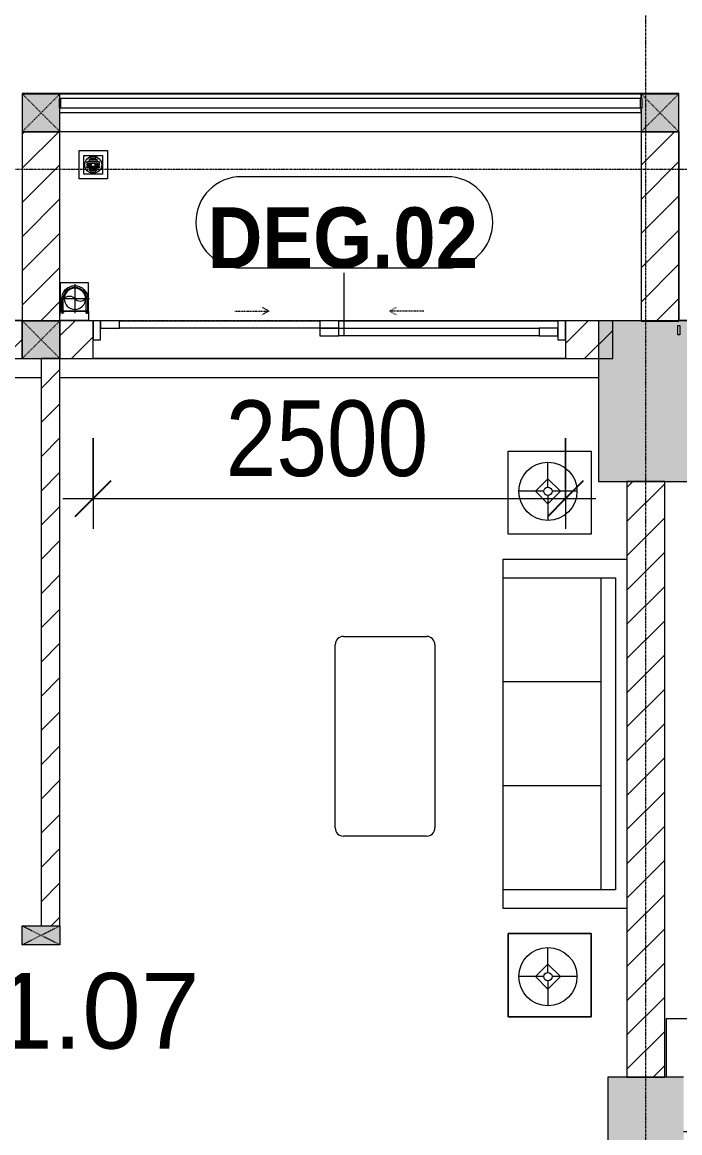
# Model space of a CAD drawing. Header units: millimetres. Extents: x 962 to 241049, y -15958 to 84407.
# Drawn here: x 120832 to 124312, y 40242 to 46116 of the extents above; entities that cross this region are included whole.
import ezdxf

# ---------------------------------------------------------------- set-up
doc = ezdxf.new("R2010")
doc.units = ezdxf.units.MM
for name, pattern in [('Dash', [6, 3, -3]), ('Grid Line', [22.225, 12.7, -3.175, 3.175, -3.175]), ('IMPORT-CENTER _3_', [10.16, 6.35, -1.27, 1.27, -1.27])]:
    doc.linetypes.add(name, pattern=pattern)
for name, color, linetype, lineweight in [('0-1', 7, 'Continuous', 5), ('A-ANNO-DIMS', 211, 'Continuous', 9), ('A-ANNO-DIMS-160', 211, 'Continuous', 9), ('A-AREA-IDEN', 2, 'Continuous', 9), ('A-DOOR', 31, 'Continuous', 9), ('A-DOOR-FRAM', 31, 'Continuous', 9), ('A-DOOR-HDLN', 31, 'Dash', 9), ('A-DOOR-IDEN', 31, 'Continuous', 9), ('A-FLOR', 192, 'Continuous', 9), ('A-FLOR-2', 9, 'Continuous', 9), ('A-FLOR-HRAL', 11, 'Continuous', 9), ('A-FLOR-HRAL-1', 254, 'Continuous', 9), ('A-FLOR-HRAL-2', 9, 'Continuous', 9), ('A-WALL', 113, 'Continuous', 9), ('A-WALL-1', 253, 'Continuous', 18), ('A-WALL-3', 113, 'Continuous', 18), ('A-WALL-PATT-1', 10, 'Continuous', 9), ('A-WALL-PATT-2', 111, 'Continuous', 9), ('G-IMPT', 8, 'Continuous', 9), ('G-IMPT-1', 254, 'Continuous', 9), ('G-IMPT-2', 8, 'IMPORT-CENTER _3_', 9), ('I-FURN', 30, 'Continuous', 9), ('I-FURN-1', 254, 'Continuous', 9), ('M-EQPM', 50, 'Continuous', 9), ('S-COLS', 52, 'Continuous', 9), ('S-COLS-1', 52, 'Continuous', 5), ('S-COLS-2', 7, 'Continuous', 18), ('S-COLS-4', 254, 'Continuous', 9), ('S-COLS-5', 253, 'Continuous', 18), ('S-COLS-6', 52, 'Continuous', 18), ('S-COLS-7', 52, 'Dash', 9), ('S-COLS-HDLN', 52, 'Dash', 9), ('S-COLS-HDLN-1', 9, 'Dash', 9), ('S-GRID-1', 1, 'Grid Line', 9)]:
    doc.layers.add(name, color=color, linetype=linetype, lineweight=lineweight)
doc.styles.add('Arial_11', font='arial_0.ttf', dxfattribs={"height": 400})
doc.styles.add('Arial_B_5', font='arialbd_0.ttf', dxfattribs={"width": 0.9, "height": 320})
doc.styles.add('UTM Avo', font='UTM Avo.ttf', dxfattribs={"width": 0.9, "height": 400})
doc.dimstyles.new('1_Dim_chi_tiet_2_5', dxfattribs={"dimscale": 304.8, "dimtxt": 399.720379, "dimasz": 0.629921, "dimexe": 0.524934, "dimexo": 0.0625, "dimgap": 0.052493, "dimtad": 1, "dimdec": 0, "dimrnd": 5, "dimzin": 0, "dimdsep": 46, "dimtxsty": 'UTM Avo', "dimblk1": 'OBLIQUE', "dimblk2": 'OBLIQUE', "dimsah": 1, "dimcen": 0.09, "dimdle": 0.524934, "dimazin": 0, "dimtfac": 1, "dimtdec": 4, "dimtix": 1, "dimtmove": 0, "dimatfit": 3, "dimfxl": 1.049869, "dimfxlon": 1, "dimtvp": 1, "dimtolj": 1, "dimtzin": 0, "dimarcsym": 2})
pattern_1 = [(45, (63179.03, 0), (-90.50967, 90.50967), [])]

# ---------------------------------------------------------------- blocks, each defined once
blk = doc.blocks.new('NCV_TKTC_KET CAU_rvt-1-TKCS_MB TẦNG 1')
at = {"layer": 'S-COLS-1'}
h = blk.add_hatch(color=256, dxfattribs=at)
h.paths.add_polyline_path([(61202.6, 43686.9), (61202.6, 44536.9), (60702.6, 44536.9), (60702.6, 43686.9), (60951.6, 43686.9)])
h.paths.add_polyline_path([(61132.6, 44462), (61122.6, 44462), (61122.6, 44512), (61132.6, 44512)])
blk.add_hatch(color=256, dxfattribs=at).paths.add_polyline_path([(61152.6, 39236.9), (61152.6, 40536.9), (60752.6, 40536.9), (60752.6, 39236.9), (60951.6, 39236.9)])
at = {"layer": 'S-COLS-2'}
for p, q in [((61202.6, 44536.9), (60702.6, 44536.9)), ((60702.6, 44536.9), (60702.6, 43686.9)), ((60702.6, 43686.9), (61202.6, 43686.9)), ((61152.6, 40536.9), (60752.6, 40536.9)), ((60752.6, 40536.9), (60752.6, 39236.9))]:
    blk.add_line(p, q, dxfattribs=at)
blk = doc.blocks.new('LOBBY_SOFA_1 - LOBBY_SOFA_1-852725-TKCS_MB TẦNG 1')
at = {"layer": 'I-FURN'}
for p, q in [((-2128.3, 1548.5), (-1160.3, 1548.5)), ((-2172.3, 1064.5), (-2172.3, 1504.5)), ((-1116.3, 1504.5), (-1116.3, 1064.5)), ((-1160.3, 1020.5), (-2128.3, 1020.5)), ((-2556, 660), (-708, 660)), ((-2556, 4.9), (-2556, 660)), ((-2457, 66), (-2457, 660)), ((-1907, 143), (-1907, 660)), ((-1357, 143), (-1357, 660)), ((-807, 660), (-807, 66)), ((-708, 660), (-708, 4.9)), ((-2688.2, 633.5), (-3128.2, 633.5)), ((-3128.2, 633.5), (-3128.2, 193.5)), ((-2688.2, 193.5), (-2688.2, 633.5)), ((-575.9, 633.5), (-135.9, 633.5)), ((-575.9, 193.5), (-575.9, 633.5)), ((-135.9, 633.5), (-135.9, 193.5)), ((-2915.4, 445), (-2915.4, 577)), ((-348.6, 445), (-348.6, 577)), ((-2981.4, 423), (-2915.4, 489)), ((-2915.4, 489), (-2849.4, 423)), ((-348.6, 489), (-414.6, 423)), ((-282.6, 423), (-348.6, 489)), ((-2937.4, 423), (-3069.4, 423)), ((-2915.4, 357), (-2981.4, 423)), ((-2849.4, 423), (-2915.4, 357)), ((-2893.4, 423), (-2761.4, 423)), ((-370.6, 423), (-502.6, 423)), ((-414.6, 423), (-348.6, 357)), ((-348.6, 357), (-282.6, 423)), ((-326.6, 423), (-194.6, 423)), ((-2915.4, 269), (-2915.4, 401)), ((-348.6, 269), (-348.6, 401)), ((-3128.2, 193.5), (-2688.2, 193.5)), ((-135.9, 193.5), (-575.9, 193.5)), ((-807, 143), (-2457, 143)), ((-807, 66), (-2457, 66))]:
    blk.add_line(p, q, dxfattribs=at)
for centre, radius in [((-2915.4, 423), 154), ((-348.6, 423), 154), ((-2915.4, 423), 22), ((-348.6, 423), 22)]:
    blk.add_circle(centre, radius, dxfattribs=at)
for centre, start, end in [((-2128.3, 1504.5), 90, 180), ((-1160.3, 1504.5), 0, 90), ((-2128.3, 1064.5), 180, 270), ((-1160.3, 1064.5), 270, 0)]:
    blk.add_arc(centre, 44, start, end, dxfattribs=at)
at = {"layer": 'I-FURN-1'}
for p, q in [((-2128.3, 1548.5), (-1160.3, 1548.5)), ((-2172.3, 1064.5), (-2172.3, 1504.5)), ((-1116.3, 1504.5), (-1116.3, 1064.5)), ((-1160.3, 1020.5), (-2128.3, 1020.5)), ((-2556, 660), (-708, 660)), ((-2556, 4.9), (-2556, 660)), ((-708, 660), (-708, 4.9)), ((-3128.2, 633.5), (-2688.2, 633.5)), ((-3128.2, 193.5), (-3128.2, 633.5)), ((-2688.2, 633.5), (-2688.2, 193.5)), ((-575.9, 633.5), (-135.9, 633.5)), ((-575.9, 193.5), (-575.9, 633.5)), ((-135.9, 633.5), (-135.9, 193.5)), ((-2688.2, 193.5), (-3128.2, 193.5)), ((-135.9, 193.5), (-575.9, 193.5))]:
    blk.add_line(p, q, dxfattribs=at)
for centre, start, end in [((-2128.3, 1504.5), 90, 180), ((-1160.3, 1504.5), 0, 90), ((-2128.3, 1064.5), 180, 270), ((-1160.3, 1064.5), 270, 0)]:
    blk.add_arc(centre, 44, start, end, dxfattribs=at)
blk = doc.blocks.new('G1_SOF - BO TRU - 100x200-746114-TKCS_MB TẦNG 1')
at = {"layer": 'S-COLS'}
blk.add_hatch(color=256, dxfattribs=at).paths.add_polyline_path([(-50, -100), (50, -100), (50, 100), (-50, 100)])
at = {"layer": 'S-COLS-5'}
for p, q in [((-50, 100), (50, 100)), ((-50, -100), (-50, 100)), ((50, 100), (50, -100)), ((50, -100), (-50, -100))]:
    blk.add_line(p, q, dxfattribs=at)
at = {"layer": 'S-COLS-HDLN-1'}
for p, q in [((50, -100), (-50, 100)), ((-50, -100), (50, 100))]:
    blk.add_line(p, q, dxfattribs=at)
blk = doc.blocks.new('MAY GIAT - MAY GIAT_dwg-V15-TKCS_MB TẦNG 1')
at = {"layer": 'G-IMPT-1'}
blk.add_line((315, 596.6), (5, 596.6), dxfattribs=at)
at = {"layer": 'G-IMPT-1', "flags": 128}
blk.add_lwpolyline([(5, 596.6), (5, 2.3), (605, 2.3), (605, 506.6)], dxfattribs=at)
blk = doc.blocks.new('MAY GIAT - MAY GIAT-V102-TKCS_MB TẦNG 1')
at = {"layer": 'I-FURN-1'}
for p, q in [((5, -2.3), (605, -2.3)), ((5, -596.6), (5, -2.3)), ((605, -2.3), (605, -506.6)), ((315, -596.6), (5, -596.6))]:
    blk.add_line(p, q, dxfattribs=at)
at = {"extrusion": (0, 0, -1), "zscale": -1, "rotation": 180}
blk.add_blockref('MAY GIAT - MAY GIAT_dwg-V15-TKCS_MB TẦNG 1', (0, 0), dxfattribs=at)
blk = doc.blocks.new('Railing - 50 x 10mm-457210-TKCS_MB TẦNG 1')
at = {"layer": 'A-FLOR-HRAL-2'}
for p, q in [((25, 5), (-25, 5)), ((-25, 5), (-25, -5)), ((25, -5), (25, 5)), ((-25, -5), (25, -5))]:
    blk.add_line(p, q, dxfattribs=at)
blk = doc.blocks.new('Railing - Railing-1033686-TKCS_MB TẦNG 1')
at = {"layer": 'A-FLOR-HRAL-2'}
for p, q in [((39339.1, 35251.3), (38294.1, 35251.3)), ((38294.1, 35201.3), (39339.1, 35201.3))]:
    blk.add_line(p, q, dxfattribs=at)
at = {"extrusion": (0, 0, -1), "zscale": -1, "rotation": 270}
for p in [(-38219.1, 35226.3), (-39344.1, 35226.3)]:
    blk.add_blockref('Railing - 50 x 10mm-457210-TKCS_MB TẦNG 1', p, dxfattribs=at)
blk = doc.blocks.new('NCV_TKTC_TANG 1_rvt-1-TKCS_MB TẦNG 1')
at = {"layer": 'A-WALL-PATT-1'}
h = blk.add_hatch(dxfattribs=at)
h.set_pattern_fill('FP_1', color=256, style=0, pattern_type=2)
h.set_pattern_definition([(45, (0, 0), (-90.50967, 90.50967), [])])
h.paths.add_polyline_path([(57852.6, 41336.9), (57852.6, 44336.9), (57752.6, 44336.9), (57752.6, 41336.9)])
at = {"layer": 'A-FLOR-2'}
for p, q in [((60927.5, 45536.9), (57852.6, 45536.9)), ((60487.6, 44536.9), (59327.6, 44536.9)), ((60527.6, 44336.9), (58027.6, 44336.9)), ((58027.6, 44336.9), (60527.6, 44336.9))]:
    blk.add_line(p, q, dxfattribs=at)
at = {"layer": 'A-WALL-1'}
for p, q in [((57852.6, 44336.9), (57752.6, 44336.9)), ((57752.6, 44336.9), (57752.6, 41336.9)), ((57852.6, 41336.9), (57852.6, 44336.9))]:
    blk.add_line(p, q, dxfattribs=at)
at = {"layer": 'A-FLOR-HRAL-1'}
blk.add_blockref('Railing - Railing-1033686-TKCS_MB TẦNG 1', (22908.5, 9260.7), dxfattribs=at)
at = {"layer": 'I-FURN-1'}
for name, p, rotation in [('LOBBY_SOFA_1 - LOBBY_SOFA_1-852725-TKCS_MB TẦNG 1', (60857.5, 43983.4), 89.99999999999972), ('MAY GIAT - MAY GIAT-V102-TKCS_MB TẦNG 1', (61659.2, 40851.9), 270.0000000000002)]:
    blk.add_blockref(name, p, dxfattribs=dict(at, rotation=rotation))
at = {"layer": 'S-COLS-4', "rotation": 270.0000000000007}
blk.add_blockref('G1_SOF - BO TRU - 100x200-746114-TKCS_MB TẦNG 1', (57752.6, 41286.9), dxfattribs=at)
blk = doc.blocks.new('DEG_02-DEG_03 - DEG_02-2500x2400mm-CỬA ĐI 02 CÁNH TRƯỢT-625766-TKCS_MB TẦNG 1')
at = {"layer": 'A-DOOR'}
for p, q in [((-1110, 100), (-1210, 100)), ((-1210, 100), (-1210, 60)), ((-1210, 60), (-1110, 60)), ((-1110, 60), (-1110, 100)), ((-1110, 100), (-50, 100)), ((-50, 60), (-1110, 60)), ((50, 100), (-50, 100)), ((-50, 100), (-50, 60)), ((50, 60), (-50, 60)), ((-50, 60), (-50, 20)), ((-50, 60), (50, 60)), ((50, 60), (50, 100)), ((50, 20), (50, 60)), ((50, 60), (1110, 60)), ((1210, 60), (1110, 60)), ((1110, 60), (1110, 20)), ((1210, 20), (1210, 60)), ((-50, 20), (50, 20)), ((1110, 20), (50, 20)), ((1110, 20), (1210, 20))]:
    blk.add_line(p, q, dxfattribs=at)
at = {"layer": 'A-DOOR-FRAM'}
for p, q in [((-1210, 100), (-1250, 100)), ((-1250, 100), (-1250, 0)), ((-1210, 0), (-1210, 100)), ((1250, 100), (1210, 100)), ((1210, 100), (1210, 0)), ((1250, 0), (1250, 100)), ((-1250, 0), (-1210, 0)), ((1210, 0), (1250, 0))]:
    blk.add_line(p, q, dxfattribs=at)
at = {"layer": 'A-DOOR-HDLN'}
for p, q in [((-500.4, 151.1), (-320.4, 151.1)), ((-320.4, 151.1), (-355, 171.1)), ((-320.4, 151.1), (-355, 131.1)), ((320.4, 151.1), (355, 171.1)), ((320.4, 151.1), (355, 131.1)), ((500.4, 151.1), (320.4, 151.1))]:
    blk.add_line(p, q, dxfattribs=at)
blk = doc.blocks.new('Railing - 50 x 10mm-1251311-TKCS_MB TẦNG 1')
at = {"layer": 'A-FLOR-HRAL'}
for p, q in [((25, 5), (-25, 5)), ((-25, 5), (-25, -5)), ((25, -5), (25, 5)), ((-25, -5), (25, -5))]:
    blk.add_line(p, q, dxfattribs=at)
blk = doc.blocks.new('Railing - Railing-1601230-TKCS_MB TẦNG 1')
at = {"layer": 'A-FLOR-HRAL'}
for p, q in [((60922.6, 45712.4), (57857.6, 45712.4)), ((57857.6, 45662.4), (60922.6, 45662.4))]:
    blk.add_line(p, q, dxfattribs=at)
at = {"rotation": 90}
for p in [(57852.6, 45687.4), (60927.6, 45687.4)]:
    blk.add_blockref('Railing - 50 x 10mm-1251311-TKCS_MB TẦNG 1', p, dxfattribs=at)
blk = doc.blocks.new('TKTC_XREF_251221_MB TANG 1 - TKTC_XREF_260130_MB TANG 1_dwg_THU NUOC - THU NUOC-444531-TKCS_MB TẦNG 1-4202124-TKCS_MB TẦNG 1')
at = {"layer": 'M-EQPM'}
for p, q in [((-23.3, 10.8), (40.9, 10.8)), ((40.9, 4.8), (-23.3, 4.8)), ((-11, 23.3), (28.5, 23.3)), ((28.5, 17.3), (-11, 17.3)), ((-1.1, 35.6), (18.5, 35.6)), ((18.5, 29.6), (-1.1, 29.6)), ((-23.3, -13.6), (40.9, -13.6)), ((40.9, -19.6), (-23.3, -19.6)), ((-11, -26.1), (28.5, -26.1)), ((28.5, -32.1), (-11, -32.1)), ((-1.1, -38.5), (18.5, -38.5)), ((18.5, -44.5), (-1.1, -44.5))]:
    blk.add_line(p, q, dxfattribs=at)
at = {"layer": 'M-EQPM', "flags": 128}
for points in [[(83.7, -79.4), (83.7, 70.6), (-66.3, 70.6), (-66.3, -79.4)], [(58.7, -54.4), (58.7, 45.6), (-41.3, 45.6), (-41.3, -54.4)]]:
    blk.add_lwpolyline(points, close=True, dxfattribs=at)
for points in [[(-23.3, -1.2), (0.7, -1.2), (0.7, -7.2), (-23.3, -7.2)], [(40.9, -7.2), (16.7, -7.2), (16.7, -1.2), (40.9, -1.2)]]:
    blk.add_lwpolyline(points, dxfattribs=at)
at = {"layer": 'M-EQPM'}
for centre, radius, start, end in [((8.7, -4.4), 45, 360, 180), ((8.7, -4.4), 45, 360, 180), ((-23.3, 7.8), 3, 90, 270), ((-11, 20.3), 3, 90, 270), ((-1.1, 32.6), 3, 90, 270), ((18.5, 32.6), 3, 270, 90), ((28.5, 20.3), 3, 270, 90), ((40.9, 7.8), 3, 270, 90), ((8.7, -4.4), 45, 180, 360), ((8.7, -4.4), 45, 180, 360), ((-23.3, -4.2), 3, 90, 270), ((-23.3, -16.6), 3, 90, 270), ((-11, -29.1), 3, 90, 270), ((-1.1, -41.5), 3, 90, 270), ((18.5, -41.5), 3, 270, 90), ((28.5, -29.1), 3, 270, 90), ((40.9, -4.2), 3, 270, 90), ((40.9, -16.6), 3, 270, 90)]:
    blk.add_arc(centre, radius, start, end, dxfattribs=at)
blk = doc.blocks.new('TKTC_XREF_251221_MB TANG 1 - TKTC_XREF_260130_MB TANG 1_dwg_CUM U_DN100-4202115-TKCS_MB TẦNG 1')
at = {"layer": 'G-IMPT'}
blk.add_hatch(color=256, dxfattribs=at).paths.add_polyline_path([(0, -61), (0, -57), (14.8, -55.1), (28.5, -49.4), (40.3, -40.3), (49.4, -28.5), (55.1, -14.8), (57, 0), (55.1, 14.8), (49.4, 28.5), (40.3, 40.3), (28.5, 49.4), (14.8, 55.1), (0, 57), (0, 61), (15.8, 58.9), (30.5, 52.8), (43.1, 43.1), (52.8, 30.5), (58.9, 15.8), (61, 0), (58.9, -15.8), (52.8, -30.5), (43.1, -43.1), (30.5, -52.8), (15.8, -58.9)])
for p, q in [((-79.1, 66.6), (-79.1, 63.4)), ((-76.6, 66.6), (-76.6, 63.4)), ((-74.6, 66.6), (-74.6, 63.4)), ((-72.7, 69.3), (-72.7, 60.7)), ((-66.9, 67.9), (-71.7, 67.9)), ((-66.9, 62.1), (-71.7, 62.1)), ((-65, 69), (0, 69)), ((-79.1, -63.4), (-79.1, -66.6)), ((-76.6, -63.4), (-76.6, -66.6)), ((-74.6, -63.4), (-74.6, -66.6)), ((-72.7, -60.7), (-72.7, -69.3)), ((-66.9, -62.1), (-71.7, -62.1)), ((-66.9, -67.9), (-71.7, -67.9)), ((-65, -69), (0, -69))]:
    blk.add_line(p, q, dxfattribs=at)
at = {"layer": 'G-IMPT', "flags": 128}
for points in [[(-72.7, 67.6), (-78.1, 67.6), (-78.1, 62.4), (-72.7, 62.4)], [(-71.7, 59.2), (-66.9, 59.2), (-66.9, 70.8), (-71.7, 70.8)], [(-66.9, 70.8), (-66.9, 72.7), (-65, 72.7), (-65, 57.3), (-66.9, 57.3), (-66.9, 59.2)], [(-65, 61), (0, 61), (0, 57)], [(-66.9, -59.2), (-66.9, -57.3), (-65, -57.3), (-65, -72.7), (-66.9, -72.7), (-66.9, -70.8)], [(-65, -61), (0, -61), (0, -57)], [(-72.7, -62.4), (-78.1, -62.4), (-78.1, -67.6), (-72.7, -67.6)], [(-71.7, -70.8), (-66.9, -70.8), (-66.9, -59.2), (-71.7, -59.2)]]:
    blk.add_lwpolyline(points, dxfattribs=at)
at = {"layer": 'G-IMPT'}
for centre, radius, start, end in [((-78.1, 66.6), 0.96, 90, 180), ((-78.1, 63.4), 0.96, 180, 270), ((-71.1, 69.3), 1.56, 112.61986, 247.38014), ((-67.9, 65), 4.8, 143.1301, 216.8699), ((-71.1, 60.7), 1.56, 112.61986, 247.38014), ((0, 0), 69, 270, 90), ((0, 0), 61, 270, 90), ((0, 0), 57, 270, 90), ((-78.1, -63.4), 0.96, 90, 180), ((-78.1, -66.6), 0.96, 180, 270), ((-71.1, -60.7), 1.56, 112.61986, 247.38014), ((-67.9, -65), 4.8, 143.1301, 216.8699), ((-71.1, -69.3), 1.56, 112.61986, 247.38014)]:
    blk.add_arc(centre, radius, start, end, dxfattribs=at)
blk = doc.blocks.new('TKTC_XREF_251221_MB TANG 1 - TKTC_XREF_260130_MB TANG 1_dwg_$cc-4202121-TKCS_MB TẦNG 1')
at = {"layer": 'G-IMPT'}
blk.add_circle((0, 0), 0.5, dxfattribs=at)
for centre, radius, start, end in [((0, 0), 0.5, 90, 270), ((0.188, 0.25), 0.313, 126.8699, 233.1301), ((-0.188, -0.25), 0.313, 306.8699, 53.1301)]:
    blk.add_arc(centre, radius, start, end, dxfattribs=at)
at = {"layer": 'G-IMPT-2'}
for p, q in [((0, -0.673), (0, 0.673)), ((-0.673, 0), (0.673, 0))]:
    blk.add_line(p, q, dxfattribs=at)
blk = doc.blocks.new('TKTC_XREF_251221_MB TANG 1 - TKTC_XREF_260130_MB TANG 1_dwg-4202109-TKCS_MB TẦNG 1')
at = {"layer": 'G-IMPT'}
blk.add_line((-145499.1, -356807.7), (-150224.1, -356807.7), dxfattribs=at)
at = {"layer": 'G-IMPT', "flags": 128}
for points in [[(-142024.1, -355609.7), (-142024.1, -355607.7), (-145499.1, -355607.7)], [(-137299.1, -356807.7), (-142024.1, -356807.7), (-142024.1, -355809.7)], [(-145299.1, -356808.1), (-145298.8, -356758.1), (-145148.3, -356758.1), (-145148.6, -356807.9), (-145299.1, -356807.9)]]:
    blk.add_lwpolyline(points, dxfattribs=at)
blk.add_lwpolyline([(-145148.6, -356758), (-145148.6, -356608.3), (-145298.9, -356608.3), (-145298.9, -356758)], close=True, dxfattribs=at)
at = {"extrusion": (0, 0, -1), "zscale": -1}
blk.add_blockref('TKTC_XREF_251221_MB TANG 1 - TKTC_XREF_260130_MB TANG 1_dwg_THU NUOC - THU NUOC-444531-TKCS_MB TẦNG 1-4202124-TKCS_MB TẦNG 1', (145114.8, -355980.3), dxfattribs=at)
at = {"extrusion": (0, 0, -1)}
for name, p, xscale, yscale, zscale, rotation in [('TKTC_XREF_251221_MB TANG 1 - TKTC_XREF_260130_MB TANG 1_dwg_$cc-4202121-TKCS_MB TẦNG 1', (145220.1, -356693.1), 113.7150000000073, 113.7150000000073, -113.7150000000073, 269.9990086637471), ('TKTC_XREF_251221_MB TANG 1 - TKTC_XREF_260130_MB TANG 1_dwg_CUM U_DN100-4202115-TKCS_MB TẦNG 1', (145221, -356693.1), 0.9975000000000006, 0.9975000000000006, -0.9975000000000006, 90.00099133829468)]:
    blk.add_blockref(name, p, dxfattribs=dict(at, xscale=xscale, yscale=yscale, zscale=zscale, rotation=rotation))
blk = doc.blocks.new('TKTC_XREF_251221_MB TANG 1 - TKTC_XREF_251221_MB TANG 1-2038492-TKCS_MB TẦNG 1')
blk.add_blockref('TKTC_XREF_251221_MB TANG 1 - TKTC_XREF_260130_MB TANG 1_dwg-4202109-TKCS_MB TẦNG 1', (169499.1, 384109.7))
blk = doc.blocks.new('TKTC_NAP THAM BE NUOC NGAM_260130 - TKTC_XREF_260130_NAP THAM BE NUOC NGAM_dwg-4013458-TKCS_MB TẦNG 1')
at = {"layer": 'G-IMPT'}
for p, q in [((-143834.1, 140114.7), (-142674.1, 140114.7)), ((-148409.1, 139814.7), (-145409.1, 139814.7)), ((-145309.1, 139814.7), (-142459.1, 139814.7))]:
    blk.add_line(p, q, dxfattribs=at)
blk = doc.blocks.new('TKTC_NAP THAM BE NUOC NGAM_260130 - NẮP THĂM BỂ NƯỚC NGẦM-2336355-TKCS_MB TẦNG 1')
blk.add_blockref('TKTC_NAP THAM BE NUOC NGAM_260130 - TKTC_XREF_260130_NAP THAM BE NUOC NGAM_dwg-4013458-TKCS_MB TẦNG 1', (150009, -139814.7))
blk = doc.blocks.new('G1_SOF - BO TRU - 200x200-3050151-TKCS_MB TẦNG 1')
at = {"layer": 'S-COLS-HDLN'}
for p, q in [((-100, 100), (100, -100)), ((100, 100), (-100, -100))]:
    blk.add_line(p, q, dxfattribs=at)
blk = doc.blocks.new('DIMBLOCK75-TKCS_MB TẦNG 1')
at = {"layer": 'A-ANNO-DIMS-160'}
for p, q in [((121206.6, 43916), (121206.6, 43436)), ((121206.6, 43596), (121206.6, 43916)), ((123706.6, 43916), (123706.6, 43436)), ((123706.6, 43596), (123706.6, 43916)), ((121046.6, 43596), (123866.6, 43596))]:
    blk.add_line(p, q, dxfattribs=at)
at = {"layer": 'A-ANNO-DIMS-160', "lineweight": 25}
for p, q in [((121206.6, 43596), (121302.6, 43692)), ((123706.6, 43596), (123802.6, 43692)), ((121206.6, 43596), (121110.6, 43500)), ((123706.6, 43596), (123610.6, 43500))]:
    blk.add_line(p, q, dxfattribs=at)
at = {"layer": 'A-ANNO-DIMS-160', "color": 0, "insert": (121908.8, 44115.6), "char_height": 400, "width": 1314.636, "attachment_point": 1, "line_spacing_factor": 1.110334, "style": 'UTM Avo'}
blk.add_mtext('2500', dxfattribs=at)
blk = doc.blocks.new('_Oblique')
at = {"color": 0, "linetype": 'ByBlock', "lineweight": -2}
blk.add_line((-0.5, -0.5), (0.5, 0.5), dxfattribs=at)
blk = doc.blocks.new('STN_Door Tag - STN_Door Tag-1788670-TKCS_MB TẦNG 1')
at = {"layer": 'A-DOOR-IDEN'}
for p, q in [((-3.37, 1.495), (3.431, 1.495)), ((-3.37, -1.524), (3.431, -1.524))]:
    blk.add_line(p, q, dxfattribs=at)
for centre, start, end in [((-3.37, -0.015), 90, 270), ((3.431, -0.015), 270, 90)]:
    blk.add_arc(centre, 1.509, start, end, dxfattribs=at)

msp = doc.modelspace()

# ---------------------------------------------------------------- hatches: boundary and pattern name
at = {"layer": 'A-WALL-PATT-2'}
h = msp.add_hatch(dxfattribs=at)
h.set_pattern_fill('FP_1', color=256, style=0, pattern_type=2)
h.set_pattern_definition(pattern_1)
h.paths.add_polyline_path([(120906.6, 44536.9), (121031.6, 44536.9), (121031.6, 45536.9), (120831.6, 45536.9), (120831.6, 44536.9)])
h = msp.add_hatch(dxfattribs=at)
h.set_pattern_fill('FP_1', color=256, style=0, pattern_type=2)
h.set_pattern_definition(pattern_1)
h.paths.add_polyline_path([(124306.5, 44535.3), (124306.5, 45536.9), (124106.5, 45536.9), (124106.5, 44535.3), (124130.6, 44535.3)])
h = msp.add_hatch(dxfattribs=at)
h.set_pattern_fill('FP_1', color=256, style=0, pattern_type=2)
h.set_pattern_definition(pattern_1)
h.paths.add_polyline_path([(120831.6, 44336.9), (120831.6, 44536.9), (119831.6, 44536.9), (119831.6, 44336.9)])
h.paths.add_polyline_path([(118431.6, 44336.9), (118431.6, 44536.9), (117431.6, 44536.9), (117431.6, 44336.9), (117682.5, 44336.9)])
h = msp.add_hatch(dxfattribs=at)
h.set_pattern_fill('FP_1', color=256, style=0, pattern_type=2)
h.set_pattern_definition(pattern_1)
h.paths.add_polyline_path([(123956.6, 44336.9), (123956.6, 44536.9), (123706.6, 44536.9), (123706.6, 44336.9)])
h.paths.add_polyline_path([(121031.6, 44336.9), (121206.6, 44336.9), (121206.6, 44536.9), (121031.6, 44536.9)])
h = msp.add_hatch(dxfattribs=at)
h.set_pattern_fill('FP_1', color=256, style=0, pattern_type=2)
h.set_pattern_definition(pattern_1)
h.paths.add_polyline_path([(124231.6, 40536.9), (124231.6, 43686.9), (124031.6, 43686.9), (124031.6, 40536.9), (124130.6, 40536.9)])
at = {"layer": 'S-COLS-1'}
for points in [[(121031.6, 45536.9), (121031.6, 45662.4), (121026.6, 45662.4), (121026.6, 45712.4), (121031.6, 45712.4), (121031.6, 45736.9), (120831.6, 45736.9), (120831.6, 45536.9), (121026.6, 45536.9)], [(124106.6, 45536.9), (124306.6, 45536.9), (124306.6, 45736.9), (124106.6, 45736.9), (124106.6, 45712.4), (124111.6, 45712.4), (124111.6, 45662.4), (124106.6, 45662.4)], [(120831.6, 44336.9), (121031.6, 44336.9), (121031.6, 44536.9), (120831.6, 44536.9)]]:
    msp.add_hatch(color=256, dxfattribs=at).paths.add_polyline_path(points)

# ---------------------------------------------------------------- linework, layer by layer
at = {"layer": 'A-DOOR-IDEN'}
msp.add_line((122535.5, 44456.1), (122535.8, 44789.6), dxfattribs=at)
at = {"layer": 'A-FLOR'}
msp.add_line((124306.6, 45536.9), (124306.6, 44536.9), dxfattribs=at)
at = {"layer": 'A-WALL'}
for p, q in [((120831.6, 45736.9), (121031.6, 45736.9)), ((121031.6, 45737.4), (124106.5, 45737.4)), ((124106.5, 45736.9), (124306.5, 45736.9)), ((124106.5, 45712.4), (124106.5, 45736.9)), ((124106.5, 45637.4), (124106.5, 45662.4)), ((124106.5, 45637.4), (121031.6, 45637.4)), ((121031.6, 45536.9), (120831.6, 45536.9)), ((124306.5, 45536.9), (124106.5, 45536.9)), ((120831.6, 44336.9), (120831.6, 44536.9)), ((121031.6, 44536.9), (121031.6, 44336.9)), ((122506.6, 44536.9), (123666.6, 44536.9)), ((123706.6, 44336.9), (121206.6, 44336.9))]:
    msp.add_line(p, q, dxfattribs=at)
at = {"layer": 'A-WALL-3'}
for p, q in [((121031.6, 45737.4), (120831.6, 45737.4)), ((120831.6, 45737.4), (120831.6, 45736.9)), ((121031.6, 45736.9), (121031.6, 45737.4)), ((124106.5, 45737.4), (124106.5, 45736.9)), ((124306.5, 45737.4), (124106.5, 45737.4)), ((124306.5, 45736.9), (124306.5, 45737.4)), ((120831.6, 45536.9), (120831.6, 44536.9)), ((121031.6, 44536.9), (121031.6, 45536.9)), ((124106.5, 45536.9), (124106.5, 44535.3)), ((124306.5, 44535.3), (124306.5, 45536.9)), ((120831.6, 44536.9), (119831.6, 44536.9)), ((120831.6, 44536.9), (121031.6, 44536.9)), ((121206.6, 44536.9), (121031.6, 44536.9)), ((121206.6, 44336.9), (121206.6, 44536.9)), ((123956.6, 44536.9), (123706.6, 44536.9)), ((123706.6, 44536.9), (123706.6, 44336.9)), ((123956.6, 44336.9), (123956.6, 44536.9)), ((124106.5, 44535.3), (124306.5, 44535.3)), ((119831.6, 44336.9), (120831.6, 44336.9)), ((121031.6, 44336.9), (121206.6, 44336.9)), ((123706.6, 44336.9), (123956.6, 44336.9)), ((124231.6, 43686.9), (124031.6, 43686.9)), ((124031.6, 43686.9), (124031.6, 40536.9)), ((124231.6, 40536.9), (124231.6, 43686.9)), ((124031.6, 40536.9), (124231.6, 40536.9))]:
    msp.add_line(p, q, dxfattribs=at)
at = {"layer": 'S-COLS'}
for p, q in [((121031.6, 45736.9), (120831.6, 45736.9)), ((124306.6, 45736.9), (124106.6, 45736.9)), ((120831.6, 45536.9), (121031.6, 45536.9)), ((124106.6, 45536.9), (124306.6, 45536.9)), ((120831.6, 44536.9), (120831.6, 44336.9)), ((121031.6, 44336.9), (121031.6, 44536.9))]:
    msp.add_line(p, q, dxfattribs=at)
at = {"layer": 'S-COLS-6'}
for p, q in [((120831.6, 45736.9), (120831.6, 45536.9)), ((121031.6, 45712.4), (121031.6, 45736.9)), ((124106.6, 45736.9), (124106.6, 45712.4)), ((124306.6, 45536.9), (124306.6, 45736.9)), ((121031.6, 45536.9), (121031.6, 45662.4)), ((124106.6, 45662.4), (124106.6, 45536.9)), ((121031.6, 44536.9), (120831.6, 44536.9)), ((120831.6, 44336.9), (121031.6, 44336.9))]:
    msp.add_line(p, q, dxfattribs=at)
at = {"layer": 'S-GRID-1'}
for p, q in [((124131.6, 15532), (124131.6, 78459.2)), ((190336.8, 45336.9), (98297.8, 45336.9)), ((192368.8, 44536.9), (96265.8, 44536.9))]:
    msp.add_line(p, q, dxfattribs=at)

# ---------------------------------------------------------------- block references
at = {"layer": '0-1'}
for name in ['NCV_TKTC_KET CAU_rvt-1-TKCS_MB TẦNG 1', 'NCV_TKTC_TANG 1_rvt-1-TKCS_MB TẦNG 1']:
    msp.add_blockref(name, (63179, 0), dxfattribs=at)
at = {"layer": 'A-DOOR'}
msp.add_blockref('DEG_02-DEG_03 - DEG_02-2500x2400mm-CỬA ĐI 02 CÁNH TRƯỢT-625766-TKCS_MB TẦNG 1', (122456.6, 44436.9), dxfattribs=at)
at = {"layer": 'A-DOOR-IDEN', "xscale": 159.9999999999999, "yscale": 159.9999999999999, "zscale": 159.9999999999999}
msp.add_blockref('STN_Door Tag - STN_Door Tag-1788670-TKCS_MB TẦNG 1', (122530.9, 45059.9), dxfattribs=at)
at = {"layer": 'A-FLOR-HRAL'}
msp.add_blockref('Railing - Railing-1601230-TKCS_MB TẦNG 1', (63179, 0), dxfattribs=at)
at = {"layer": 'M-EQPM'}
for name, p in [('TKTC_XREF_251221_MB TANG 1 - TKTC_XREF_251221_MB TANG 1-2038492-TKCS_MB TẦNG 1', (96831.6, 17236.9)), ('TKTC_NAP THAM BE NUOC NGAM_260130 - NẮP THĂM BỂ NƯỚC NGẦM-2336355-TKCS_MB TẦNG 1', (116331.7, 44236.9))]:
    msp.add_blockref(name, p, dxfattribs=at)
at = {"layer": 'S-COLS-7'}
for p in [(120931.6, 45636.9), (124206.6, 45636.9), (120931.6, 44436.9)]:
    msp.add_blockref('G1_SOF - BO TRU - 200x200-3050151-TKCS_MB TẦNG 1', p, dxfattribs=at)

# ---------------------------------------------------------------- texts
at = {"layer": 'A-AREA-IDEN', "insert": (120652.3, 40681.7), "char_height": 400, "width": 2233.6, "attachment_point": 8, "line_spacing_factor": 0.936439, "style": 'Arial_11'}
msp.add_mtext('\\pt8,16,24,32,40,48,56,64,72,80,88,96,104,112,120,128,136,144,152,160,168,176,184,192,200,208,216,224,232,240,248,256;A2.01.07', dxfattribs=at)
at = {"layer": 'A-DOOR-IDEN', "insert": (122527.7, 44974.5), "char_height": 320, "width": 1467.36, "attachment_point": 5, "line_spacing_factor": 0.936439, "style": 'Arial_B_5'}
msp.add_mtext('\\pt7.2,14.4,21.6,28.8,36,43.2,50.4,57.6,64.8,72,79.2,86.4,93.6,100.8,108,115.2,122.4,129.6,136.8,144,151.2,158.4,165.6,172.8,180,187.2,194.4,201.6,208.8,216,223.2,230.4;DEG.02', dxfattribs=at)

# ---------------------------------------------------------------- dimensions: what is measured, and where the dimension line sits
at = {"layer": 'A-ANNO-DIMS'}
dim = msp.add_linear_dim(base=(123706.6, 43596), p1=(121206.6, 43916), p2=(123706.6, 43916), dimstyle='1_Dim_chi_tiet_2_5', override={"dimpost": '<>', "dimfxl": 2500}, dxfattribs=at)
dim.commit()
dim.dimension.update_dxf_attribs({"geometry": 'DIMBLOCK75-TKCS_MB TẦNG 1', "text_midpoint": (122456.6, 43819)})

doc.saveas('drawing.dxf')
